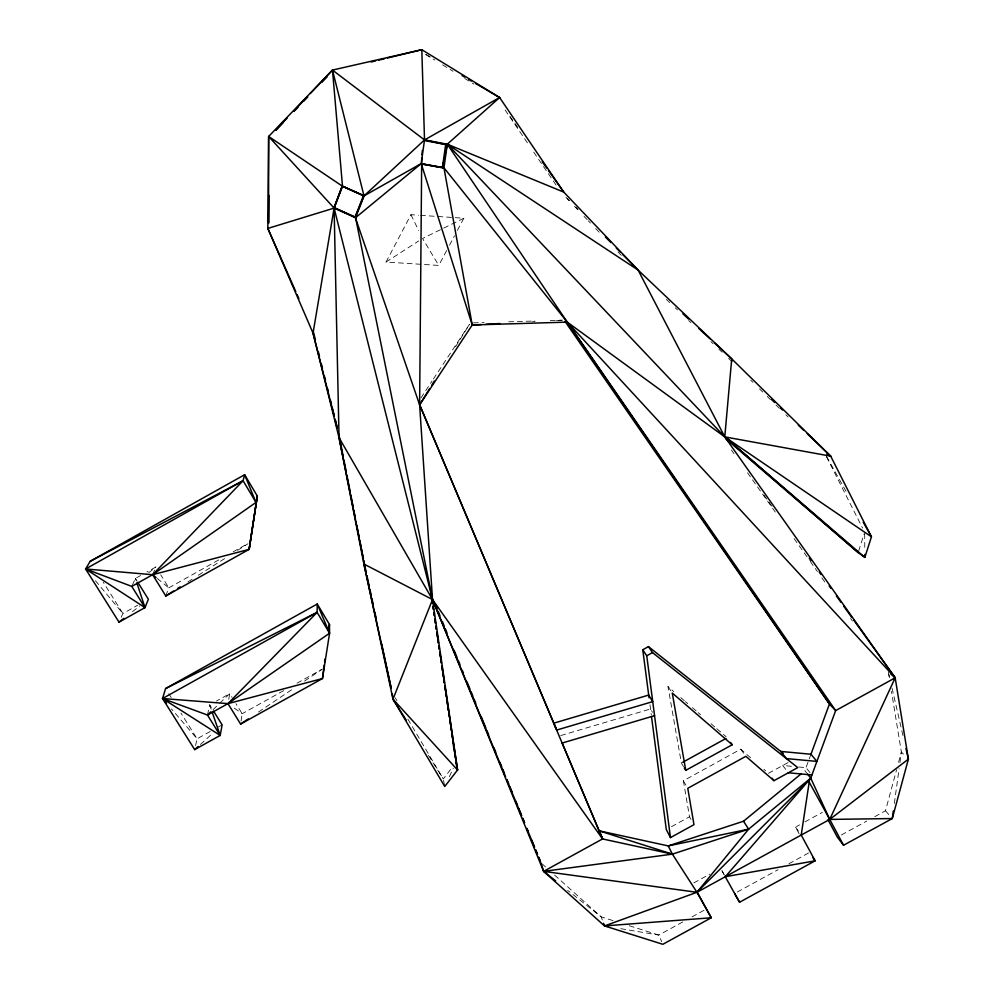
<?xml version="1.0" encoding="UTF-8"?>
<svg xmlns="http://www.w3.org/2000/svg" width="994" height="994" viewBox="0 0 994 994"><rect width="100%" height="100%" fill="white"/><g stroke="black" fill="none" stroke-linecap="round" stroke-linejoin="round"><path stroke-width="0.75" stroke-dasharray="4.97 3.73" d="M894.339 803.425L899.098 768.648M899.93 762.597L901.372 752.011L891.469 691.352M241.057 721.11L242.163 713.717L235.963 703.665M228.732 699.341L229.763 693.626L216.357 701.093M207.473 715.034L209.659 704.821L212.766 709.828M195.57 745.562L197.085 738.803L180.933 713.046M874.795 816.658L885.492 810.793L896.613 769.654M898.588 762.299L901.372 752.011L905.385 756.074M858.63 551.136L864.208 533.703M810.967 754.247L804.879 770.76L806.556 772.86M165.774 595.978L168.794 587.852L219.749 559.349M152.629 574.706L155.909 566.965L146.95 571.985M121.218 617.224L122.896 613.534L137.644 605.271M132.376 585.068L135.433 578.433L140.552 575.563M449.35 776.662L453.289 768.225M446.641 250.6L438.764 265.435L386.032 262.043L410.944 214.692L418.499 215.201M449.512 245.207L454.531 235.764M457.389 230.372L463.838 218.233L420.015 215.3M455.587 346.72L469.491 324.28L432.862 379.807M420.947 397.898L432.005 381.1M428.439 755.39L443.274 778.923L452.295 767.256M213.039 709.679L218.618 704.324M219.724 703.255L229.763 693.626L232.087 697.39M200.39 744.456L212.964 733.112M148.665 572.793L155.909 566.965M132.463 611.658L139.806 605.942M258.515 712.027L294.348 687.935M304.586 681.064L322.503 669.012M386.032 262.043L418.648 240.995M187.953 581.888L193.171 578.57M198.39 575.253L227.104 557.025M237.541 550.39L247.978 543.755M233.155 551.844L247.904 543.594M210.256 731.46L197.085 738.803L171.428 708.884M218.171 727.061L222.122 724.862M283.675 690.619L242.163 713.717L233.876 707.827M297.057 683.176L321.161 669.757M691.004 819.404L689.513 816.77L683.375 780.787L740.741 749.19L752.321 759.242M671.459 826.697L689.513 816.77M788.068 762.56L768.524 773.295L763.901 769.281M693.824 882.908L709.853 874.099M799.151 833.792L795.523 827.083L799.549 824.871M804.916 821.926L822.349 812.359M682.741 921.96L658.823 935.081L619.61 928.471M692.035 916.866L706.647 908.851M737.324 892.028L778.066 869.7M788.925 863.736L809.302 852.566M841.371 834.985L866.78 821.056M463.838 218.233L422.562 238.473L438.764 265.435M560.691 735.572L650.523 708.971L652.536 712.325M531.964 321.832L535.033 321.671M556.478 320.528L562.604 320.205M473.38 322.864L484.153 322.541M508.754 321.795L534.909 321.012M550.291 320.54L562.592 320.167M791.485 766.299L782.75 765.479L787.41 771.543M798.754 766.983L806.022 767.666L811.899 774.972M613.012 920.606L601.184 916.866L567.611 890.326M629.264 925.737L658.823 935.081L661.693 941.666M425.867 54.421L431.234 57.553M425.718 54.484L434.825 60.087M442.628 64.883L453.04 71.27M464.745 78.464L473.852 84.068M157.251 578.471L168.794 587.852L160.742 574.793M683.561 766.685L681.375 763.032L667.993 686.581L673.795 691.588M680.778 697.614L684.257 700.621M685.425 701.627L687.749 703.628M692.396 707.641L697.043 711.654M698.21 712.661L700.534 714.674M710.983 723.694L715.63 727.707M716.798 728.714L726.092 736.74M542.128 863.898L545.532 866.954M554.615 875.105L601.184 916.866L603.097 922.047M666.365 299.393L669.707 302.561M675.286 307.842L677.51 309.954M688.656 320.515L690.88 322.628M710.934 341.638L713.158 343.75M718.737 349.031L722.079 352.199M732.131 361.791L728.776 358.573L732.031 361.828M750.719 380.193L752.918 382.355M759.515 388.828L762.808 392.071M767.206 396.395L770.499 399.638M776.003 405.03L779.296 408.273M785.894 414.759L788.093 416.921M567.176 198.402L569.363 200.602M575.911 207.224L578.086 209.423M565.946 197.359L569.14 200.713M574.457 206.292L577.651 209.635M584.037 216.332L587.23 219.674M588.299 220.792L590.424 223.029M595.741 228.608L600.003 233.068M618.094 252.029L621.287 255.383M885.492 810.793L890.338 816.335M95.424 580.707L122.896 613.534L103.264 582.198M764.038 495.211L773.084 507.797M740.741 749.19L744.991 755.142M795.523 827.083L799.598 832.786M509.86 116.174L519.738 130.09M731.373 449.959L734.057 453.761M747.5 472.759L775.295 512.034M794.119 538.636L809.364 560.169M810.259 561.424L817.428 571.562M821.914 577.899L826.387 584.223M850.591 618.43L852.392 620.964M505.089 109.961L527.652 143.198M533.728 152.157L556.292 185.393M667.993 686.581L671.397 691.725M168.818 693.725L171.241 697.589M137.06 581.03L135.433 578.433L136.389 581.341M395.289 697.875L396.867 700.534M407.875 719.134L443.274 778.923M683.375 780.787L687.04 787.049M721.917 870.657L723.967 874.285M826.61 456.569L847.534 494.018M722.029 870.893L724.253 874.882M826.449 456.681L862.581 528.125M410.944 214.692L418.685 230.546M209.659 704.821L211.163 709.194M888.934 674.64L889.63 677.659M892.065 688.221L903.173 736.492M443.572 780.439L444.455 784.987M888.238 671.633L889.232 677.697M649.977 704.796L651.318 715.071M864.681 533.728L864.78 548.514"/><path stroke-width="1.49" d="M268.591 223.004L268.641 136.476L332.481 70.077L421.816 49.7L499.609 97.524L563.76 192.103L638.111 270.082L731.721 358.859L830.711 456.171L871.44 536.81L864.842 557.385L858.17 552.577L725.583 438.54M421.717 157.773L419.617 404.819L432.514 599.544L457.551 769.99L444.753 786.502L392.99 699.167L363.916 564.045L339.041 437.683L313.035 333.139L267.833 228.434L268.641 136.476L342.508 186.263L364.003 195.893L421.22 163.588L443.958 167.812L567.263 322.118L835.656 710.586L810.744 778.116L748.606 829.17L696.931 892.289L604.538 925.923L543.631 871.365L432.514 599.544L339.041 437.683L338.917 435.36M268.628 223.029L268.877 195.346M166.495 703.131L162.556 698.521L227.961 703.628L240.61 724.067L322.466 678.542L329.573 633.228L317.123 612.354L317.26 604.004L165.588 688.569L162.556 698.521L194.662 749.613L220.183 735.423L222.122 724.862L213.548 711.083M334.307 416.374L313.035 333.139L313.185 330.99L315.409 339.96M332.369 71.394L332.481 70.077L424.513 139.93L445.672 144.515L447.3 144.205L499.609 97.524L475.48 83.409M421.965 154.853L422.326 150.492M828.002 819.69L837.358 837.184L843.546 845.26L892.277 818.547L908.392 759.118L895.172 677.821L724.775 436.888L731.721 358.859L714.686 343.141M324.218 665.023L322.466 678.542L227.961 703.628L207.473 715.034L162.556 698.521L317.123 612.354L227.961 703.628L329.573 633.228L329.474 624.505L317.26 604.004L329.573 633.228M324.603 662.029L325.001 659.022M328.89 629.003L329.474 624.505L328.778 628.953M893.308 810.992L892.277 818.547L829.741 819.416L696.931 892.289L543.631 871.365L540.984 862.879M555.621 880.846L543.631 871.365L602.538 838.936L599.171 830.835L668.216 845.906L743.512 821.23L748.606 829.17L672.391 854.144L602.538 838.936L419.617 404.819L472.225 324.988L421.22 163.588L424.513 139.93L421.816 49.7L387.523 58.012M809.663 778.998L801.226 835.059L815.142 860.829L739.548 902.254L734.616 893.519M863.227 522.098L871.44 536.81L724.775 436.888L567.263 322.118L472.225 324.988L443.958 167.812L442.38 167.812L445.672 144.515L424.686 140.589M429.42 388.977L419.617 404.819L355.169 217.015L364.003 195.893L424.513 139.93L447.3 144.205L443.958 167.812L421.444 163.911M136.861 582.807L144.975 607.607L85.608 568.978L131.767 586.398L152.629 574.706L256.005 502.43L244.623 474.722L243.07 480.711L85.608 568.978L152.629 574.706L165.774 595.978L249.146 549.347L257.309 496.043L244.623 474.722L90.181 561.312L85.608 568.978L118.994 622.145L144.975 607.607L148.379 599.27L137.868 582.335M249.146 549.347L257.309 496.043L249.146 549.347L152.629 574.706L156.095 577.526M313.035 333.139L334.108 208.106L342.271 186.015L333.984 207.584L432.514 599.544L505.611 777.01M442.38 167.812L447.3 144.205L563.76 192.103L548.489 170.583M810.967 754.247L780.775 751.439L786.366 758.584L816.906 761.416L810.967 754.247L829.456 704L567.263 322.118L447.3 144.205L638.111 270.082L724.775 436.888L858.17 552.577M359.816 540.761L363.406 559.026L339.041 437.683L334.108 208.106L342.508 186.263L332.481 70.077L310.401 93.461M562.045 742.816L602.538 838.936L432.514 599.544L355.579 217.674L364.003 195.893L332.481 70.077M843.546 845.26L829.741 819.416L895.172 677.821L853.573 619.883M431.881 385.013L434.328 381.062M275.698 130.214L287.266 117.963M293.578 111.278L307.245 96.803M275.798 130.239L283.265 122.461M293.938 111.365L298.212 106.917M303.555 101.363L307.817 96.927M321.696 82.502L327.038 76.948M152.629 574.706L243.07 480.711L256.005 502.43M603.582 923.339L604.538 925.923L662.836 944.3L711.257 917.773L696.931 892.289L809.377 779.756L725.334 876.696L815.142 860.829L812.645 857.288M210.815 711.816L207.473 715.034L220.183 735.423L162.556 698.521M194.662 749.613L198.104 746.519M268.641 136.476L334.108 208.106L355.579 217.674L421.22 163.588M743.512 821.23L801.338 773.68M118.994 622.145L123.89 618.33M808.768 781.346L829.741 819.416L908.392 759.118L905.956 748.557M240.61 724.067L248.289 718.91M165.774 595.978L173.602 591.008M177.516 588.51L180.125 586.858M424.513 139.93L499.609 97.524M649.057 697.85L642.77 649.765L648.448 646.622L783.036 753.228M670.465 837.607L646.746 655.779L652.499 652.598L797.76 767.604L773.953 780.688L745.848 756.322L687.773 788.304L693.974 824.672L670.465 837.607L666.291 829.543L651.517 716.599M682.716 762.286L725.906 738.492M684.294 767.902L685.761 770.35L732.205 744.754L730.565 742.419M567.263 322.118L895.172 677.821L835.656 710.586L829.456 704L565.014 321.397M90.181 561.312L243.07 480.711M165.588 688.569L317.123 612.354M334.108 208.106L267.833 228.434L295.79 291.652M562.132 743.052L654.561 715.668M371.135 61.988L375.608 60.907M378.59 60.187L384.541 58.733M748.606 829.17L668.216 845.906L672.391 854.144L696.931 892.289M543.631 871.365L672.391 854.144L599.171 830.835M472.225 324.988L481.407 324.504M486.004 324.255L499.796 323.535M788.341 772.76L811.899 774.972M607.545 926.433L604.538 925.923L711.257 917.773L696.956 891.593M447.3 144.205L724.775 436.888L830.711 456.171L807.19 433.645M421.431 163.923L440.876 167.526M342.508 186.263L364.003 195.893M343.675 186.648L363.481 195.52L355.169 217.015L333.984 207.584L355.579 217.674M363.531 560.281L363.916 564.045L432.514 599.544L392.99 699.167L406.186 720.091M826.909 454.009L830.711 456.171M462.073 75.581L464.757 77.147M468.77 79.495L471.454 81.061M724.775 436.888L864.842 557.385L864.817 554.428M732.205 744.754L672.255 693.017L685.761 770.35M890.549 673.696L895.172 677.821M682.89 313.818L688.569 319.049M698.794 328.48L710.151 338.954M771.344 399.327L774.699 402.545M780.302 407.913L782.539 410.05M798.232 425.072L803.823 430.427M605.371 237.007L610.825 242.511M616.292 248.028L620.654 252.439M622.84 254.65L638.111 270.082M444.927 685.885L457.551 769.99L392.99 699.167L392.307 693.887M807.389 773.916L810.744 778.116L829.741 819.416M772.139 778.227L773.953 780.688M809.253 558.181L811.067 560.703M819.205 572.035L821.007 574.544M829.158 585.888L830.959 588.398M836.389 595.965L840.912 602.252M843.62 606.029L851.759 617.373M542.202 161.724L546.688 168.061M648.448 646.622L652.499 652.598M642.77 649.765L646.746 655.779M131.767 586.398L144.975 607.607M724.986 876.223L739.548 902.254M297.032 294.46L298.896 298.672M419.592 404.633L555.907 728.229M506.791 779.868L521.539 815.652M522.707 818.509L524.484 822.808M526.845 828.524L534.499 847.136M535.679 849.994L537.456 854.293M540.401 861.45L538.624 857.151L540.401 861.438M435.273 604.178L437.037 608.49M438.205 611.372L439.969 615.684M442.318 621.424L444.082 625.735M445.25 628.618L447.014 632.929M454.059 650.175L457.004 657.357M458.172 660.24L459.936 664.551M462.285 670.291L463.465 673.174M466.981 681.797L469.926 688.979M471.094 691.849L472.858 696.16M474.039 699.043L475.791 703.354M481.084 716.289L485.78 727.782M486.948 730.652L488.713 734.964M494.006 747.898L495.757 752.209M499.87 762.274L501.635 766.585M502.815 769.455L504.579 773.767M506.928 779.52L508.679 783.831M509.86 786.701L512.208 792.454M515.737 801.077L517.489 805.389M518.669 808.259L521.601 815.453M522.782 818.323L524.546 822.634M526.895 828.387L528.062 831.257M531.591 839.88L534.524 847.062M535.704 849.945L537.468 854.256M212.157 712.102L220.183 735.423M335.065 419.344L337.339 428.265L335.14 419.244M318.391 351.926L319.509 356.411M321.373 363.903L322.478 368.389M324.342 375.869L325.46 380.354M327.324 387.834L328.442 392.319M330.294 399.799L331.412 404.285M332.158 407.279L334.394 416.262M455.911 762.597L457.551 769.99M363.916 564.045L391.139 688.034M363.742 560.554L366.351 572.693M366.997 575.725L369.283 586.348M369.942 589.38L371.247 595.443M371.893 598.487L373.21 604.551M374.837 612.142L376.142 618.206M381.696 644.013L391.164 688.01M338.855 434.204L343.352 457.041M343.949 460.085L346.347 472.262M346.943 475.306L350.236 492.055M350.832 495.099L353.23 507.275M353.827 510.32L355.33 517.936M356.821 525.54L359.219 537.717M432.539 603.296L432.079 600.239L432.502 603.308M433.906 612.478L434.366 615.534M434.825 618.591L435.521 623.176M435.981 626.232L436.441 629.301M436.9 632.358L438.503 643.056M438.963 646.112L439.423 649.181M439.882 652.238L441.485 662.936M441.945 665.992L444.467 682.816M433.856 612.503L434.303 615.559M434.987 620.157L435.434 623.226M435.881 626.282L436.329 629.351M436.788 632.408L437.459 637.005M437.907 640.074L438.354 643.13M438.814 646.199L439.261 649.256M439.932 653.853L440.379 656.922M440.839 659.979L441.286 663.048M441.734 666.104L442.405 670.701M442.864 673.77L443.312 676.827M443.759 679.896L444.206 682.953M444.89 687.55L445.337 690.606M445.784 693.675L446.231 696.732M446.915 701.329L447.362 704.398M447.809 707.455L448.257 710.524M448.704 713.58L449.164 716.649M449.835 721.246L450.282 724.303M450.729 727.372L451.189 730.428M451.86 735.026L452.307 738.095M452.755 741.151L454.333 751.874M454.78 754.943L455.24 758M648.697 695.079L553.807 723.16L556.665 730.068L652.723 701.627L648.697 695.079M433.459 609.421L432.999 606.352L433.409 609.434"/></g></svg>
